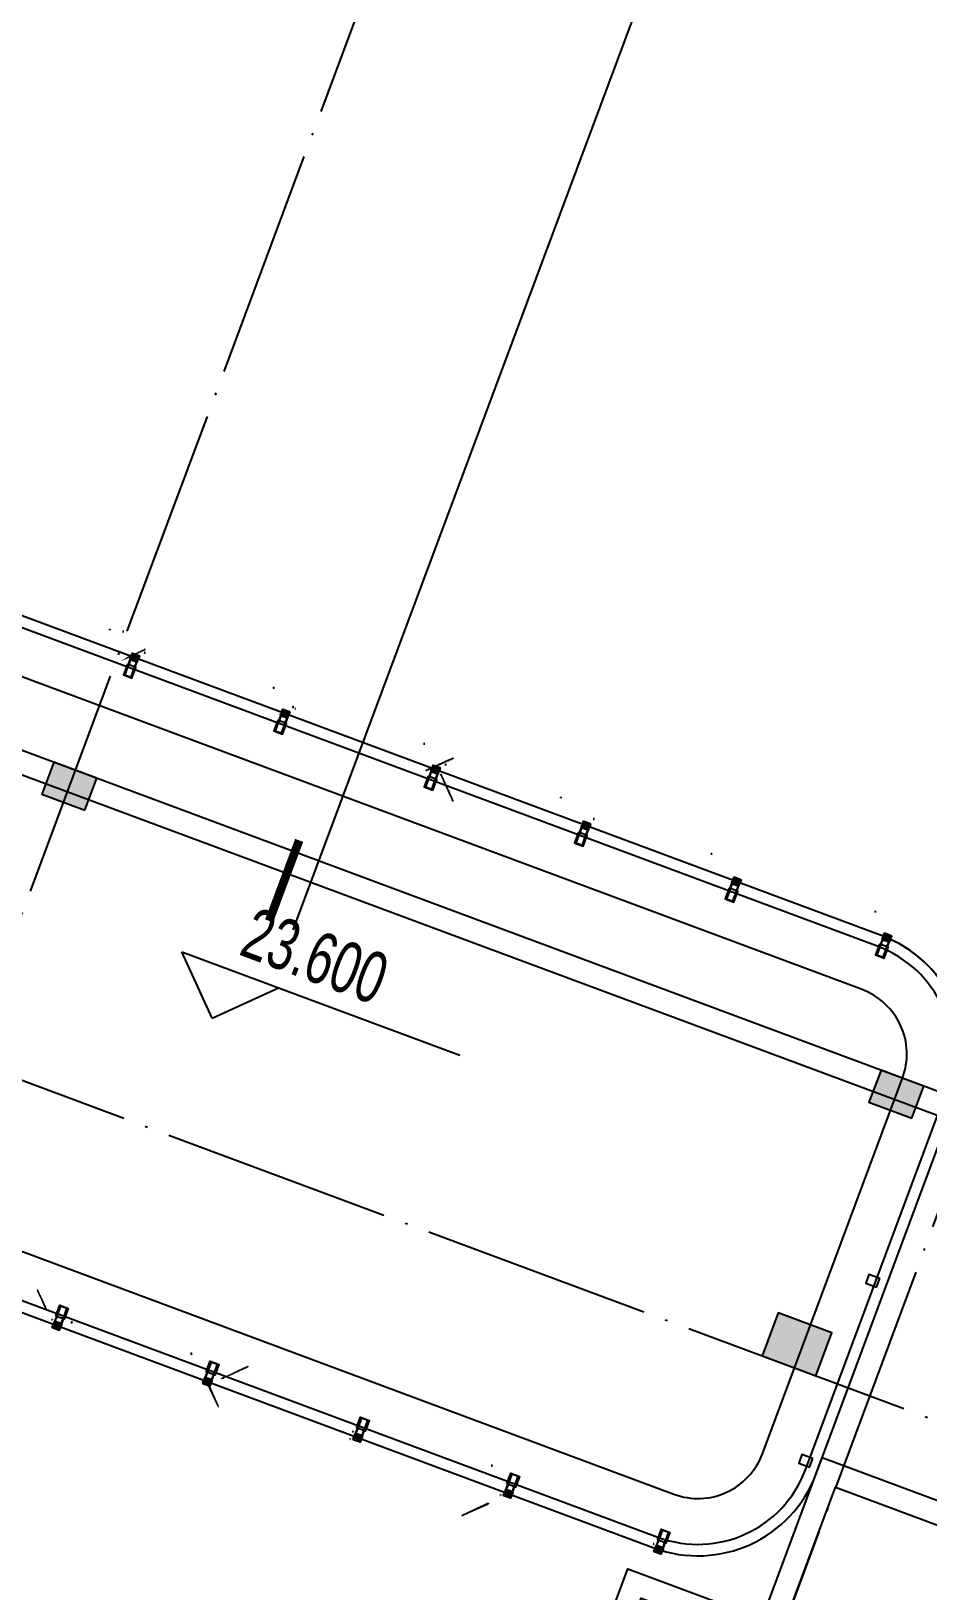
# Model space of a CAD drawing. Header units: millimetres. Extents: x 600121811 to 600690586, y 3472921280 to 3473279938.
# Drawn here: x 600388848 to 600396667, y 3473146377 to 3473159990 of the extents above; entities that cross this region are included whole.
import ezdxf
from ezdxf.xclip import XClip

# ---------------------------------------------------------------- set-up
doc = ezdxf.new("R2010")
doc.units = ezdxf.units.MM
doc.header["$LTSCALE"] = 1000
doc.header["$XCLIPFRAME"] = 0
for name, pattern in [('AX-MALL-GIRD-200$0$DOTE', [2.4200000000000004, 2, -0.2, 0.02, -0.2]), ('AX-MALL-WALL-GJ$0$CENTER', [2, 1.25, -0.25, 0.25, -0.25]), ('AX-MALL-WALL-GJ$0$HIDDEN', [0.375, 0.25, -0.125]), ('AX-MALL-WALL-GJ$0$HIDDEN2', [4.7624999999999975, 3.174999999999998, -1.587499999999999])]:
    doc.linetypes.add(name, pattern=pattern)
doc.layers.get('0').update_dxf_attribs({"linetype": 'CONTINUOUS'})
for name, color, linetype in [('AX-MALL-DIM-PGJ$0$DIM_IDEN', 3, 'CONTINUOUS'), ('AX-MALL-GIRD-200$0$A-Grid', 222, 'AX-MALL-GIRD-200$0$DOTE'), ('AX-MALL-GJ-200$0$A-Anno-Note', 241, 'CONTINUOUS'), ('AX-MALL-WALL-GJ$0$A-Anno-Levl', 201, 'CONTINUOUS'), ('AX-MALL-WALL-GJ$0$A-Anno-Note', 241, 'CONTINUOUS'), ('AX-MALL-WALL-GJ$0$A-Detl-Patt', 8, 'CONTINUOUS'), ('AX-MALL-WALL-GJ$0$A-Detl-Thin', 131, 'CONTINUOUS'), ('AX-MALL-WALL-GJ$0$A-SEE', 254, 'CONTINUOUS'), ('AX-MALL-WALL-GJ$0$A-Wind-Iden', 11, 'CONTINUOUS'), ('AX-MALL-WALL-GJ$0$AE-GLAZ', 152, 'CONTINUOUS'), ('AX-MALL-WALL-GJ$0$AP', 3, 'CONTINUOUS'), ('AX-MALL-WALL-GJ$0$FIX', 2, 'CONTINUOUS'), ('AX-MALL-WALL-GJ$0$GASKET', 2, 'CONTINUOUS'), ('AX-MALL-WALL-GJ$0$TEXT', 2, 'CONTINUOUS'), ('SX-MALL-WALL-L-RF~GJ$0$S-COLU-LSZ', 30, 'CONTINUOUS'), ('SX-MALL-WALL-L-RF~GJ$0$S-PATT-BMCO', 7, 'CONTINUOUS')]:
    doc.layers.add(name, color=color, linetype=linetype)
doc.styles.add('AX-MALL-WALL-GJ$0$_TCH_DIM', font='zy_en.shx', dxfattribs={"width": 0.7, "bigfont": 'zy_cn.shx'})

# ---------------------------------------------------------------- blocks, each defined once
blk = doc.blocks.new('AX-MALL-GIRD-200')
at = {"layer": 'AX-MALL-GIRD-200$0$A-Grid'}
for p, q in [((600244912.440112, 3473204422.954183), (600602808.4442104, 3473071096.1909)), ((600393760.0267293, 3473165698.299957), (600355030.4877801, 3473061734.572876)), ((600401631.5671628, 3473162765.920172), (600362902.028213, 3473058802.19309))]:
    blk.add_line(p, q, dxfattribs=at)
blk = doc.blocks.new('AX-MALL-WALL-GJ$0$2k432')
at = {"layer": 'AX-MALL-WALL-GJ$0$A-Detl-Patt'}
for p, q in [((-601162822.1611885, -3472541347.771193), (-601172644.1865759, -3472541347.772393)), ((-601162822.1611763, -3472541447.771194), (-601172578.1611716, -3472541447.772386))]:
    blk.add_line(p, q, dxfattribs=at)
for points in [[(-601169818.161171, -3472541422.772388), (-601169818.1611708, -3472541522.772388), (-601169738.1611705, -3472541522.772389), (-601169738.1611707, -3472541422.772388)], [(-601168418.1611707, -3472541422.772389), (-601168418.1611712, -3472541522.772389), (-601168338.1611713, -3472541522.77239), (-601168338.1611711, -3472541422.772389)], [(-601167018.161171, -3472541422.77239), (-601167018.1611712, -3472541522.772391), (-601166938.1611713, -3472541522.77239), (-601166938.1611711, -3472541422.77239)], [(-601165618.1611711, -3472541422.772391), (-601165618.1611712, -3472541522.772392), (-601165538.1611711, -3472541522.772391), (-601165538.1611711, -3472541422.77239)], [(-601164218.1611711, -3472541422.77239), (-601164218.1611716, -3472541522.772391), (-601164138.161172, -3472541522.77239), (-601164138.1611716, -3472541422.772389)], [(-601162818.1611718, -3472541422.772389), (-601162818.1611719, -3472541522.772388), (-601162738.1611716, -3472541522.772389), (-601162738.1611713, -3472541422.772389)]]:
    blk.add_lwpolyline(points, close=True, dxfattribs=at)
blk.add_lwpolyline([(-601162222.1611768, -3472542447.771144, 0.4142135738746537), (-601162822.16125, -3472541847.771193), (-601172578.1612456, -3472541847.772386, 0.4142135345914219), (-601173178.1611727, -3472542447.772402)], format="xyb", dxfattribs=at)
for radius, start in [(1100.000000363396, 16.89935425452412), (1000.000000363396, 0)]:
    blk.add_arc((-601162822.1611774, -3472542447.771194), radius, start, 89.9999906084899, dxfattribs=at)
blk = doc.blocks.new('AX-MALL-WALL-GJ$0$fgegrhrthr')
at = {"layer": 'AX-MALL-WALL-GJ$0$A-Detl-Patt'}
blk.add_lwpolyline([(242927.1743494272, 134611.3384299278, 0.4142135737947256), (242327.1742751598, 135211.3383774757), (232571.1742786169, 135211.337184906, 0.1158926775647805), (232303.992911458, 135148.565331459, 0.3961434725744038), (231705.1489723921, 135711.3371543884), (221949.1490268707, 135711.3359603882, 0.1158927250690523), (221681.9675327539, 135648.564095974, 0.3961434782373853), (221083.1235932112, 136211.3359270096), (211327.1236441135, 136211.3347315788, 0.4142135621688708), (210727.1235949993, 135611.3347306252), (210727.1235946417, 132111.3326702118, 0.4142135622576193), (211327.1236428022, 131511.3326692581), (221083.1235917807, 131511.3314738274, 0.1158927888661231), (221350.3052072525, 131574.103415966, 0.3961421668137928), (221949.1490257978, 131011.3343062401), (231705.1489714384, 131011.333106041, 0.1158928995629006), (231972.3308206797, 131074.1051673889, 0.3961403006429317), (232571.1742800474, 130511.3398389816), (242327.1742770672, 130511.3386573792, 0.4142135741625447), (242927.1743541956, 131111.3386073112), (242927.1743520498, 134611.3384313583)], format="xyb", dxfattribs=at)
at = {"layer": 'AX-MALL-WALL-GJ$0$A-Detl-Thin'}
for p, q in [((242327.1743392944, 135711.3383827209), (232627.1033904552, 135711.3371930122)), ((243427.1741580963, 131111.3387880325), (243427.1739634275, 134611.3382611275)), ((232571.1743165255, 130011.3352432251), (242327.1745127439, 130011.338786602))]:
    blk.add_line(p, q, dxfattribs=at)
for points in [[(235331.1743539572, 135636.3371806145), (235331.1743600368, 135536.3371834755), (235411.1743561029, 135536.3371810913), (235411.1743574142, 135636.3371825218)], [(236731.174357295, 135636.3371829987), (236731.1743532419, 135536.3371801376), (236811.1743570566, 135536.337182045), (236811.1743564606, 135636.3371834755)], [(238131.1743584871, 135636.3371839523), (238131.1743569374, 135536.337182045), (238211.1743575335, 135536.3371834755), (238211.1743578911, 135636.337184906)], [(239531.1743578911, 135636.337184906), (239531.174356699, 135536.3371829987), (239611.1743578911, 135536.3371839523), (239611.1743574142, 135636.3371853828)], [(240931.1743574142, 135636.3371858597), (240931.1743571758, 135536.3371844292), (241011.1743537188, 135536.3371829987), (241011.174356699, 135636.3371863365)], [(242331.1743569374, 135636.3371868134), (242331.1743569374, 135536.3371853828), (242411.1743577719, 135536.3371863365), (242411.1743549109, 135636.3371801376)], [(243352.1739606857, 132901.3385176659), (243252.1739615202, 132901.338517189), (243252.1739637852, 132821.3385195732), (243352.1739627123, 132821.3385176659)], [(243352.1739639044, 131226.3374752998), (243252.1739650965, 131226.3374733925), (243252.1739623547, 131146.337471962), (243352.1739662886, 131146.3374757767)], [(236731.1743576527, 130086.33984375), (236731.1743599176, 130186.3398461342), (236811.1743574142, 130186.3398461342), (236811.1743569374, 130086.3398442268)], [(238131.1743582487, 130086.3398451805), (238131.1743597984, 130186.3398470879), (238211.1743603945, 130186.3398480415), (238211.1743564606, 130086.3398451805)], [(239531.1743582487, 130086.3398470879), (239531.1743593216, 130186.3398480415), (239611.1743607521, 130186.339849472), (239611.1743599176, 130086.3398475647)], [(240931.174357295, 130086.3398475647), (240931.1743584871, 130186.3398489952), (241011.1743603945, 130186.3398504257), (241011.1743602753, 130086.3398489952)], [(242331.1743557453, 130086.3398475647), (242331.1743592024, 130186.3398504257), (242411.1743575335, 130186.3398504257), (242411.1743596792, 130086.3398499489)]]:
    blk.add_lwpolyline(points, close=True, dxfattribs=at)
for centre, radius, start, end in [((242327.174351573, 134611.3383812904), 1100.000000363396, 0.000300528323477805, 90), ((242327.1741534472, 131111.3387818336), 1099.999999883703, 270.0000478113242, 0)]:
    blk.add_arc(centre, radius, start, end, dxfattribs=at)
at = {"layer": 'AX-MALL-WALL-GJ$0$AE-GLAZ'}
for p, q in [((242327.1743508577, 135611.3383793831), (232571.1743543148, 135611.337184906)), ((243327.1741594076, 131111.3387818336), (243327.1739609241, 134611.3382506371)), ((232571.1742815971, 130111.3352475166), (242327.1744779348, 130111.3387827873))]:
    blk.add_line(p, q, dxfattribs=at)
for centre, radius, start, end in [((242327.174351573, 134611.3383812904), 1000.000000363399, 0, 90), ((242327.1741534472, 131111.3387818336), 999.9999998837051, 270.0000478113242, 0)]:
    blk.add_arc(centre, radius, start, end, dxfattribs=at)
blk = doc.blocks.new('SX-MALL-WALL-L-RF~GJ')
at = {"layer": 'SX-MALL-WALL-L-RF~GJ$0$S-PATT-BMCO'}
h = blk.add_hatch(color=256, dxfattribs=at)
h.dxf.hatch_style = 1
h.paths.add_polyline_path([(600389313.8614517, 3473153190.312427), (600389418.5893011, 3473153471.438871), (600389043.7540426, 3473153611.076004), (600388939.0261933, 3473153329.94956)])
h = blk.add_hatch(color=256, dxfattribs=at)
h.dxf.hatch_style = 1
h.paths.add_polyline_path([(600396529.2646154, 3473150501.804219), (600396633.9924648, 3473150782.930663), (600396259.1572063, 3473150922.567796), (600396154.4293569, 3473150641.441352)])
h = blk.add_hatch(color=256, dxfattribs=at)
h.dxf.hatch_style = 1
h.paths.add_polyline_path([(600395691.4366885, 3473148252.794826), (600395831.073821, 3473148627.630085), (600395362.5297476, 3473148802.1765), (600395222.8926152, 3473148427.341242)])
at = {"layer": 'SX-MALL-WALL-L-RF~GJ$0$S-COLU-LSZ', "color": 0, "lineweight": -2}
for points in [[(600389313.8614517, 3473153190.312427), (600389418.5893011, 3473153471.438871), (600389043.7540426, 3473153611.076004), (600388939.0261933, 3473153329.94956)], [(600396529.2646154, 3473150501.804219), (600396633.9924648, 3473150782.930663), (600396259.1572063, 3473150922.567796), (600396154.4293569, 3473150641.441352)]]:
    blk.add_lwpolyline(points, close=True, dxfattribs=at)
at = {"layer": 'SX-MALL-WALL-L-RF~GJ$0$S-COLU-LSZ', "color": 1, "lineweight": -2}
blk.add_lwpolyline([(600395691.4366885, 3473148252.794826), (600395831.073821, 3473148627.630085), (600395362.5297476, 3473148802.1765), (600395222.8926152, 3473148427.341242)], close=True, dxfattribs=at)
blk = doc.blocks.new('SX-MALL-WALL-L-GJ~WM(IMAX)')
ref = blk.add_blockref('SX-MALL-WALL-L-RF~GJ', (0, 0))
XClip(ref).set_block_clipping_path([(600353545.5988258, 3473167486.4957585), (600351888.6597805, 3473163038.6876163), (600395208.4064394, 3473147227.3462667), (600399077.1406257, 3473150524.6604056)])
blk = doc.blocks.new('AX-MALL-WALL-GJ$0$尺寸分格点')
at = {"ltscale": 10}
h = blk.add_hatch(color=1, dxfattribs=at)
h.dxf.hatch_style = 1
edge = h.paths.add_edge_path()
edge.add_line((0, -1.5), (-5.470445860503725e-37, 1.862645149230957e-09))
edge.add_line((0, 1.862645149230957e-09), (-1.5, 0))
edge.add_arc((0, 0), 1.5, 180, 270)
edge = h.paths.add_edge_path()
edge.add_line((0, 1.5), (5.470445846917725e-37, 1.862645149230957e-09))
edge.add_line((0, 1.862645149230957e-09), (1.5, 0))
edge.add_arc((0, 0), 1.5, 0, 90)
for p, q in [((-2.5, 0), (2.5, 0)), ((0, -2.5), (0, 2.5))]:
    blk.add_line(p, q)
blk.add_circle((0, 0), 1.5)
blk = doc.blocks.new('AX-MALL-WALL-GJ$0$定位点')
blk.add_blockref('AX-MALL-WALL-GJ$0$尺寸分格点', (0, 0))
blk = doc.blocks.new('AX-MALL-WALL-GJ$0$A$C3802349C')
at = {"layer": 'AX-MALL-WALL-GJ$0$GASKET'}
h = blk.add_hatch(dxfattribs=at)
h.set_pattern_fill('ANSI35', color=1, scale=0.3750125207812556, angle=-180, style=0)
h.set_pattern_definition([(225, (-14292809.63515486, -9063882.472551338), (0.8419271213058608, -0.8419271213058608), []), (225, (-14292810.47708235, -9063882.472551338), (0.8419271213058608, -0.8419271213058608), [1.488330941850608, -0.2976661883701216, 0, -0.2976661883701216])])
edge = h.paths.add_edge_path()
edge.add_line((-4.151144333183765, 8), (-1.924371063709259, 8))
edge.add_line((-1.924371063709259, 8), (0, 0))
edge.add_line((0, 0), (-1, 0))
edge.add_arc((-173.3719842011968, -63.27551823887059), 183.6188774223807, 20.15753080045416, 22.84073975264292)
at = {"layer": 'AX-MALL-WALL-GJ$0$GASKET', "elevation": -0.1213156449062388}
blk.add_lwpolyline([(-4.151144333183765, 8), (-1.924371063709259, 8), (0, 0), (-1, 0, 0.01170824263980096)], format="xyb", close=True, dxfattribs=at)
blk = doc.blocks.new('AX-MALL-WALL-GJ$0$A$C431B1AE9')
at = {"layer": 'AX-MALL-WALL-GJ$0$GASKET'}
h = blk.add_hatch(dxfattribs=at)
h.set_pattern_fill('ANSI37', color=1, scale=0.35, style=0)
h.set_pattern_definition([(45, (-14292809.63515486, -9063882.472551338), (-0.3928862052967754, 0.3928862052967754), []), (135, (-14292809.63515486, -9063882.472551338), (-0.3928862052967754, -0.3928862052967754), [])])
h.paths.add_polyline_path([(3.006717517971992, 0), (0, 0), (-1.924371063709259, 8), (-1, 8), (-0.3333333134651184, 7), (0.3333333134651184, 7), (0.6666666865348816, 8), (1.333333313465118, 8), (1.666666686534882, 7), (2.333333313465118, 7), (2.666666686534882, 8), (3.333333313465118, 8), (3.666666686534882, 7), (4.333333313465118, 7), (4.666666686534882, 8), (5.333333313465118, 8), (5.666666686534882, 7), (6.333333313465118, 7), (6.666666686534882, 8), (7.333333313465118, 8), (7.666666686534882, 7), (8.333333313465118, 7), (8.666666686534882, 8), (9.333333313465118, 8), (9.666666686534882, 7), (10.33333331346512, 7), (11, 8), (11.82815510034561, 8), (10, 0), (6.993282483890653, 0), (6.993282483890653, -1.195969490334392), (7.790595477446914, -1.195969490334392), (7.790595477446914, -1.886535448953509), (6.786871323361993, -2.890259601175785), (3.213128676638007, -2.890259601175785), (2.209404524415731, -1.886535448953509), (2.209404524415731, -1.195969490334392), (3.006717517971992, -1.195969490334392)])
edge = h.paths.add_edge_path(flags=16)
edge.add_ellipse((5, 3.75), major_axis=(-3.000000000596629, 1.102163919055573e-15), ratio=0.5833333332173223, start_angle=0, end_angle=360, ccw=False)
h.paths.add_polyline_path([(4.202687006443739, -0.1993282493203878), (4.202687006443739, -1.694290110841393), (5.797312993556261, -1.694290110841393), (5.797312993556261, -0.1993282493203878)], flags=16)
for points in [[(6.993282483890653, 0), (10, 0), (11.82815510034561, 8), (11, 8), (10.33333331346512, 7), (9.666666686534882, 7), (9.333333313465118, 8), (8.666666686534882, 8), (8.333333313465118, 7), (7.666666686534882, 7), (7.333333313465118, 8), (6.666666686534882, 8), (6.333333313465118, 7), (5.666666686534882, 7), (5.333333313465118, 8), (4.666666686534882, 8), (4.333333313465118, 7), (3.666666686534882, 7), (3.333333313465118, 8), (2.666666686534882, 8), (2.333333313465118, 7), (1.666666686534882, 7), (1.333333313465118, 8), (0.6666666865348816, 8), (0.3333333134651184, 7), (-0.3333333134651184, 7), (-1, 8), (-1.924371063709259, 8), (0, 0), (3.006717517971992, 0), (3.006717517971992, 0), (3.006717517971992, -1.195969490334392), (2.209404524415731, -1.195969490334392), (2.209404524415731, -1.886535448953509), (3.213128676638007, -2.890259601175785), (6.786871323361993, -2.890259601175785), (7.790595477446914, -1.886535448953509), (7.790595477446914, -1.195969490334392), (6.993282483890653, -1.195969490334392)], [(5.797312993556261, -0.1993282493203878), (5.797312993556261, -1.694290110841393), (4.202687006443739, -1.694290110841393), (4.202687006443739, -0.1993282493203878)]]:
    blk.add_lwpolyline(points, close=True, dxfattribs=at)
at = {"layer": 'AX-MALL-WALL-GJ$0$GASKET', "extrusion": (0, 0, -1)}
blk.add_ellipse((5, 3.75), major_axis=(-3.000000000596629, 1.102163919055573e-15), ratio=0.5833333332173223, dxfattribs=at)
blk = doc.blocks.new('AX-MALL-WALL-GJ$0$A$C6D1904FE')
at = {"color": 6, "ltscale": 10}
for name in ['AX-MALL-WALL-GJ$0$A$C3802349C', 'AX-MALL-WALL-GJ$0$A$C431B1AE9']:
    blk.add_blockref(name, (-5, 2.890259601175785), dxfattribs=at)
blk = doc.blocks.new('*U58')
at = {"color": 8, "linetype": 'AX-MALL-WALL-GJ$0$HIDDEN'}
for p, q in [((1.13686837721616e-13, 1.999999999999886), (40, 2.000000000000114)), ((39.00000000000011, -3.000000000000114), (39.00000000000028, 2.999999999999659)), ((1.13686837721616e-13, -2.000000000000114), (40, -2.000000000000341))]:
    blk.add_line(p, q, dxfattribs=at)
at = {"color": 0, "linetype": 'ByBlock'}
blk.add_lwpolyline([(5.684341886080801e-14, 5.999999999999886), (-1.838248336817855, 5.999999999999659, 0.2271033335269274), (-2.617369142194775, 5.626873807574043, 0.3523503326370215), (-2.617369142194832, -5.626873807574043, 0.227103333526957), (-1.838248336817799, -5.999999999999886), (-5.684341886080801e-14, -5.999999999999886)], format="xyb", close=True, dxfattribs=at)
at = {"color": 8, "linetype": 'AX-MALL-WALL-GJ$0$HIDDEN2'}
blk.add_lwpolyline([(-4.568611867420884, 0.7499999999998863), (-2.300000000000068, 0.7499999999998863), (-2.300000000000125, -0.7500000000001137), (-4.568611867420941, -0.7500000000001137)], dxfattribs=at)
at = {"color": 8, "linetype": 'ByBlock'}
blk.add_lwpolyline([(1.13686837721616e-13, -3.000000000000114), (39.00000000000028, -3.000000000000341), (40.00000000000045, -1.999999999999432), (39.99999999999955, 2.000000000000114), (39.00000000000028, 3.000000000000114), (1.13686837721616e-13, 2.999999999999886)], dxfattribs=at)
at = {"layer": 'AX-MALL-WALL-GJ$0$TEXT', "color": 8, "linetype": 'AX-MALL-WALL-GJ$0$CENTER'}
blk.add_line((43, -1.13686837721616e-13), (-7.600000000000023, -1.13686837721616e-13), dxfattribs=at)
blk = doc.blocks.new('AX-MALL-WALL-GJ$0$A$C4A6E1F89')
at = {"layer": 'AX-MALL-WALL-GJ$0$AP'}
for points in [[(31.30000000074506, 13.80000000074506), (31.30000000074506, 10), (27.30000000074506, 10), (27.30000000074506, 9), (31.30000000074506, 9), (31.30000000074506, 1.200000001117587), (-31.30000000074506, 1.200000001117587), (-31.30000000074506, 9), (-27.30000000074506, 9), (-27.30000000074506, 10), (-31.30000000074506, 10), (-31.30000000074506, 13.80000000074506), (-30.16000000014901, 15.32000000029802, 0.2874411353254684), (-30.13336061313748, 15.63748977147043), (-31.30000000074506, 17.90000000037253), (-31.30000000074506, 22), (-32.5, 22), (-32.5, 0), (32.5, 0), (32.5, 22), (31.30000000074506, 22), (31.30000000074506, 17.90000000037253), (30.13336061313748, 15.63748977147043, 0.2874411353254668), (30.16000000014901, 15.32000000029802)], [(0, 15.90000000037253), (0.400000000372529, 15.5), (28.30000000074506, 15.5), (28.30000000074506, 10.5), (29.80000000074506, 10.5), (31, 13.5), (29.93968884833157, 15.35087553970516, -0.2449413473478261), (29.9286532253027, 15.6279489248991), (31, 17.90000000037253), (31, 21.5, 0.414213562373095), (30.5, 22), (29.09999999962747, 22, 1.000000000000455), (29.09999999962747, 20.80000000074506), (29.09999999962747, 20.80000000074506, -0.4142135623733198), (29.59999999962747, 20.30000000074506), (29.59999999962747, 18.90000000037253, -0.4142135623731125), (29.09999999962747, 18.40000000037253), (23.90000000037253, 18.40000000037253, -0.4142135623730815), (23.40000000037253, 18.90000000037253), (23.40000000037253, 20.30000000074506, -0.4142135623731302), (23.90000000037253, 20.80000000074506, 0.9999999999998862), (23.90000000037253, 22), (21.40000000037253, 22), (21.40000000037253, 18.5), (11.40000000037253, 18.5), (9.300000000745058, 22), (8.5, 22), (8.5, 20), (-8.5, 20), (-8.5, 22), (-9.300000000745058, 22), (-11.40000000037253, 18.5), (-21.40000000037253, 18.5), (-21.40000000037253, 22), (-23.90000000037253, 22, 0.9999999999999053), (-23.90000000037253, 20.80000000074506, -0.4142135623731302), (-23.40000000037253, 20.30000000074506), (-23.40000000037253, 18.90000000037253, -0.4142135623730814), (-23.90000000037253, 18.40000000037253), (-29.09999999962747, 18.40000000037253, -0.4142135623731125), (-29.59999999962747, 18.90000000037253), (-29.59999999962747, 20.30000000074506, -0.4142135623733199), (-29.09999999962747, 20.80000000074506), (-29.09999999962747, 20.80000000074506, 1.000000000000473), (-29.09999999962747, 22), (-30.5, 22, 0.414213562373095), (-31, 21.5), (-31, 17.90000000037253), (-29.9286532253027, 15.6279489248991, -0.2449413473478107), (-29.93968885019422, 15.35087553970516), (-31, 13.5), (-29.80000000074506, 10.5), (-28.30000000074506, 10.5), (-28.30000000074506, 15.5), (-0.400000000372529, 15.5)]]:
    blk.add_lwpolyline(points, format="xyb", close=True, dxfattribs=at)
at = {"layer": 'AX-MALL-WALL-GJ$0$FIX', "extrusion": (-4.689947558750686e-09, -3.877222664414375e-09, -1), "xscale": -1, "zscale": -1, "rotation": 270}
blk.add_blockref('*U58', (-1.862645058000427e-09, 15.5, -7.954930736642706e-08), dxfattribs=at)
at = {"layer": 'AX-MALL-WALL-GJ$0$GASKET'}
blk.add_blockref('AX-MALL-WALL-GJ$0$A$C6D1904FE', (-26.5, 19.10974039882421, 0.1213156449062388), dxfattribs=at)
at = {"layer": 'AX-MALL-WALL-GJ$0$GASKET', "extrusion": (0, 0, -1), "zscale": -1, "rotation": 270}
blk.add_blockref('AX-MALL-WALL-GJ$0$定位点', (1.117587089538574e-07, 30.00001611188054, -0.1695423254371126), dxfattribs=at)
at = {"layer": 'AX-MALL-WALL-GJ$0$GASKET', "xscale": -1}
blk.add_blockref('AX-MALL-WALL-GJ$0$A$C6D1904FE', (26.49999977648258, 19.10974039882421, 0.1213156449062388), dxfattribs=at)
blk = doc.blocks.new('AX-MALL-WALL-GJ$0$A$C201F0766')
at = {"layer": 'AX-MALL-WALL-GJ$0$GASKET'}
h = blk.add_hatch(dxfattribs=at)
h.set_pattern_fill('ANSI35', color=1, scale=0.3750125207812556, angle=-180, style=0)
h.set_pattern_definition([(225, (-14292808.12419919, -9063908.843573337), (0.8419271213058608, -0.8419271213058608), []), (225, (-14292808.96612667, -9063908.843573337), (0.8419271213058608, -0.8419271213058608), [1.488330941850608, -0.2976661883701216, 0, -0.2976661883701216])])
edge = h.paths.add_edge_path()
edge.add_line((4.625009316951036, 7.210309842135757), (4.581123173236847, 7.210309841670096))
edge.add_ellipse((2.60770320892334e-08, 8.022399073466659), major_axis=(-7.236123461634007e-16, 5.908938361333678), ratio=0.782714245397402, start_angle=97.89939189545902, end_angle=262.100608104541, ccw=False)
edge.add_line((-4.581123121082783, 7.210309841670096), (-4.624990671873093, 7.210309842135757))
edge.add_line((-4.624990671873093, 7.210309842135757), (-4.625000026077032, -0.879502881783992))
edge.add_arc((-3.725290298461914e-07, -12.60038345353678), 12.60038345226483, 68.4660575448051, 111.5339390721038, ccw=False)
edge.add_line((4.624999966472387, -0.8795031546615064), (4.625009316951036, 7.210309842135757))
h = blk.add_hatch(dxfattribs=at)
h.set_pattern_fill('HONEY', color=1, scale=0.3750125207812556, angle=-180, style=0)
h.set_pattern_definition([(180, (-14292808.12419919, -9063908.843573337), (-0.8929985651103648, -0.515572838757882), [0.5953323767402432, -1.190664753480486]), (299.9999999999999, (-14292808.12419919, -9063908.843573337), (0.8929984584207664, -0.5155730235496873), [0.5953323767402432, -1.190664753480486]), (240, (-14292808.12419919, -9063908.843573337), (-1.066895984922232e-07, -1.031145862307569), [-1.190664753480486, 0.5953323767402432])])
edge = h.paths.add_edge_path()
edge.add_ellipse((-8.195638656616211e-08, 8.022399073466659), major_axis=(-1.447224692326801e-15, 5.908938361333678), ratio=0.782714245397402, start_angle=0, end_angle=360)
blk = doc.blocks.new('AX-MALL-WALL-GJ$0$A$C398804AB')
at = {"color": 3}
blk.add_lwpolyline([(-7.749999977648258, 0.3999998643994331, 0.4142135656464321), (-7.249999970197678, -0.1000001300126314), (-0.09999999962747097, -0.1000000014901161), (0, 0), (0.09999999962747097, -0.1000000014901161), (7.249999970197678, -0.1000001300126314, 0.4142135656464319), (7.749999977648258, 0.3999998643994331)], format="xyb", dxfattribs=at)
at = {"layer": 'AX-MALL-WALL-GJ$0$AP'}
blk.add_lwpolyline([(-7.749999977648258, 0.3999998681247234), (-7.75, 36.51999995112419), (-23.5, 36.51999995112419), (-23.5, 33.01999995112419, -0.414213562373095), (-24, 32.51999995112419), (-25.40000000037253, 32.51999995112419, -0.9999999999999999), (-25.40000000037253, 33.71999995037913, 0.4142135623730647), (-24.90000000037253, 34.21999995037913), (-24.90000000037253, 35.61999995075166, 0.4142135623730833), (-25.40000000037253, 36.11999995075166), (-30.59999999962747, 36.11999995075166, 0.4142135623731005), (-31.09999999962747, 35.61999995075166), (-31.09999999962747, 34.21999995037913, 0.4142135623731651), (-30.59999999962747, 33.71999995037913, -0.9999999999999999), (-30.59999999962747, 32.51999995112419), (-32, 32.51999995112419, -0.4142135623730762), (-32.5, 33.01999995112419), (-32.5, 182.0199982952327, -0.4142135623730963), (-32, 182.5199982952327), (32, 182.5199982952327, -0.4142135623730427), (32.5, 182.0199982952327), (32.5, 33.01999995112419, -0.4142135623730139), (32, 32.51999995112419), (30.59999999962747, 32.51999995112419, -0.9999999999999999), (30.59999999962747, 33.71999995037913, 0.4142135623732183), (31.09999999962747, 34.21999995037913), (31.09999999962747, 35.61999995075166, 0.4142135623730417), (30.59999999962747, 36.11999995075166), (25.40000000037253, 36.11999995075166, 0.4142135623731484), (24.90000000037253, 35.61999995075166), (24.90000000037253, 34.21999995037913, 0.4142135623730417), (25.40000000037253, 33.71999995037913, -0.9999999999999999), (25.40000000037253, 32.51999995112419), (24, 32.51999995112419, -0.4142135623730417), (23.5, 33.01999995112419), (23.5, 36.51999995112419), (7.75, 36.51999995112419), (7.750000022351742, 0.3999998681247234)], format="xyb", dxfattribs=at)
for points in [[(29.5, 40.52000945061445), (-29.5, 40.52000945061445), (-29.5, 64.45474449545145), (-28.49999050050974, 65.45475399307907), (-28.49999050050974, 85.45475399307907), (-29.5, 86.45476348884404), (-29.5, 92.92071198485792), (-28.49999050050974, 93.92072148248553), (-28.49999050050974, 113.9207214824855), (-29.5, 114.9207309782505), (-29.5, 179.5199982952327), (29.5, 179.5199982952327), (29.5, 114.9207309782505), (28.49999050050974, 113.9207214824855), (28.49999050050974, 93.92072148248553), (29.5, 92.92071198485792), (29.5, 86.45476348884404), (28.49999050050974, 85.45475399307907), (28.49999050050974, 65.45475399307907), (29.5, 64.45474449545145)], [(-4.75, 2.899999890476465), (-4.75, 36.51999995112419), (4.75, 36.51999995112419), (4.75, 2.899999890476465)]]:
    blk.add_lwpolyline(points, close=True, dxfattribs=at)
blk = doc.blocks.new('AX-MALL-WALL-GJ$0$A$C031A570D')
at = {"layer": 'AX-MALL-WALL-GJ$0$GASKET'}
h = blk.add_hatch(dxfattribs=at)
h.set_pattern_fill('ANSI37', color=1, scale=0.35, style=0)
h.set_pattern_definition([(45, (-28686473.88232677, -17866958.96207136), (-0.3928862052967754, 0.3928862052967754), []), (135, (-28686473.88232677, -17866958.96207136), (-0.3928862052967754, -0.3928862052967754), [])])
edge = h.paths.add_edge_path(flags=16)
edge.add_line((0.4479895178228617, -2.5), (-0.6520104836672544, -2.5))
edge.add_arc((-0.6520104836841905, -2.300000000761994), 0.1999999992380062, 179.9999999951482, 270.0000000048518, ccw=False)
edge.add_line((-0.8520104829221964, -2.300000000745058), (-0.8520104829221964, -1.099999999627471))
edge.add_arc((-0.6520104827190034, -1.100000000575722), 0.200000000203193, 89.9999997380454, 179.9999997283461, ccw=False)
edge.add_line((-0.6520104818046093, -0.900000000372529), (0.4479895178228617, -0.900000000372529))
edge.add_arc((0.4479895178228099, -1.099999999627523), 0.1999999992549937, 1.4779288903810084e-11, 89.99999999998522, ccw=False)
edge.add_line((0.6479895170778036, -1.099999999627471), (0.6479895170778036, -2.300000000745058))
edge.add_arc((0.447989517822728, -2.300000000744924), 0.1999999992550756, 270.00000000003826, 359.9999999999617, ccw=False)
edge = h.paths.add_edge_path(flags=16)
edge.add_line((3.25, -6.959776679053903), (3.249999998137355, -5.460273051634431))
edge.add_arc((2.752593796818533, -5.588659923981967), 0.5137082032648524, 14.47288401547784, 73.43202089108867)
edge.add_arc((0.05064282435228568, -16.32822180133598), 11.58749800659758, 75.76971431944138, 104.7475452508029)
edge.add_arc((-2.826484009876017, -5.549036338968328), 0.4327163524049084, 99.65762587733329, 168.1638378280875)
edge.add_line((-3.250000001862645, -5.460273051634431), (-3.25, -6.959776679053903))
edge.add_arc((-2.750000000785429, -6.959776678984368), 0.4999999992145705, 180.0000000079681, 252.652994767184)
edge.add_arc((-2.664828544169689e-11, 1.844165788236001), 9.723443118255906, 252.6532655821475, 287.3467351540981)
edge.add_arc((2.750000001329266, -6.959776679368228), 0.499999998670735, 287.3470194983008, 360.000000036019)
edge = h.paths.add_edge_path()
edge.add_line((4, -10.12004972994328), (5.196692196652293, -10.12004972994328))
edge.add_arc((5.196692197142482, -9.920049729702583), 0.2000000002406921, 269.9999998595713, 383.1985898189387)
edge.add_line((5.380521204322577, -9.841265872120857), (4.05898916348815, -2.646648775786161))
edge.add_arc((3.866236349709822, -2.700000001174841), 0.200000001174841, 15.47132820595848, 90.00000004069459)
edge.add_line((3.866236349567771, -2.5), (1.599999997764826, -2.5))
edge.add_arc((1.599999997764726, -2.300000000745158), 0.1999999992548425, 179.9999999999715, 270.0000000000285, ccw=False)
edge.add_line((1.399999998509884, -2.300000000745058), (1.399999998509884, -1.5))
edge.add_arc((1.599999997765529, -1.500000000000703), 0.1999999992556454, 90.00000000020151, 179.9999999997985, ccw=False)
edge.add_line((1.599999997764826, -1.300000000745058), (2.299999998882413, -1.300000000745058))
edge.add_arc((2.299999998012943, -1.100000000620646), 0.2000000001244118, 270.0000002490847, 360.0000002845238)
edge.add_line((2.499999998137355, -1.099999999627471), (2.499999998137355, -0.2000000011175871))
edge.add_arc((2.299999997951289, -0.2000000001860655), 0.2000000001860656, 359.9999997331387, 449.9999997332528)
edge.add_line((2.299999998882413, 0), (-2.300000000745058, 0))
edge.add_arc((-2.300000000767888, -0.2000000010947573), 0.2000000010947573, 89.99999999345975, 180.0000000065402)
edge.add_line((-2.500000001862645, -0.2000000011175871), (-2.500000001862645, -1.099999999627471))
edge.add_arc((-2.300000000745037, -1.09999999962745), 0.2000000011176084, 180.0000000000061, 269.9999999999939)
edge.add_line((-2.300000000745058, -1.300000000745058), (-1.600000001490116, -1.300000000745058))
edge.add_arc((-1.600000000541876, -1.500000000914405), 0.2000000001693465, 2.619577230689174e-07, 90.00000027165089, ccw=False)
edge.add_line((-1.400000000372529, -1.5), (-1.400000002235174, -2.300000000745058))
edge.add_arc((-1.600000001489917, -2.300000000745257), 0.199999999254743, -90.00000000005701, 5.701394911739044e-11, ccw=False)
edge.add_line((-1.600000001490116, -2.5), (-4.750000001862645, -2.5))
edge.add_arc((-4.750000001862645, -2), 0.5, 180, 270, ccw=False)
edge.add_line((-5.250000001862645, -2), (-5.250000001862645, -1))
edge.add_line((-5.250000001862645, -1), (-5.550000000745058, -1))
edge.add_arc((-5.550000000745058, -1.700000001117587), 0.7000000011175871, 90, 180)
edge.add_line((-6.250000001862645, -1.700000001117587), (-6.250000001862645, -2.5))
edge.add_arc((-21.55097778051301, -2.75912886012348), 15.30317185255727, -26.563419290052877, 0.9702367440764874, ccw=False)
edge.add_arc((-7.501144340111677, -9.772550713046272), 0.4000000000772927, 154.8453495136513, 325.781492258753)
edge.add_arc((-18.33916502293011, -3.056458835212569), 13.14988893811881, 328.1403989887935, 352.6787409764221)
edge.add_arc((-5.10833269223211, -4.799999999425034), 0.1999999997975632, 90.00000038522899, 160.1791058056141, ccw=False)
edge.add_line((-5.108332693576813, -4.599999999627471), (-4.211626494303346, -4.599999999627471))
edge.add_arc((-4.211626495117946, -4.799999999972099), 0.2000000003446285, -24.401291975496406, 89.99999976663429, ccw=False)
edge.add_line((-4.029491625726223, -4.882624993100762), (-5.57977457717061, -10.12004972994328))
edge.add_line((-5.57977457717061, -10.12004972994328), (-3.85655820928514, -10.12004972994328))
edge.add_line((-3.85655820928514, -10.12004972994328), (-3.744390545412898, -10.04678599908948))
edge.add_line((-3.744390545412898, -10.04678599908948), (-3.601631700992584, -9.914268443360925))
edge.add_line((-3.601631700992584, -9.914268443360925), (-3.131442086771131, -9.432502878829837))
edge.add_arc((-2.966135769468793, -9.62004972916371), 0.249999999220435, 90.00000014064523, 131.3933860177586, ccw=False)
edge.add_line((-2.966135770082474, -9.370049729943275), (-2.741758463904262, -9.370049729943275))
edge.add_arc((-2.741758464839219, -9.470049730505703), 0.100000000562428, -5.315262114891084e-07, 89.99999946430859, ccw=False)
edge.add_line((-2.641758464276791, -9.470049731433392), (-2.631878837943077, -9.710395282134414))
edge.add_line((-2.631878837943077, -9.710395282134414), (-2.662470018491149, -9.873493811115623))
edge.add_line((-2.662470018491149, -9.873493811115623), (-2.784834742546082, -9.893881127238274))
edge.add_line((-2.784834742546082, -9.893881127238274), (-2.856214165687561, -9.914268443360925))
edge.add_line((-2.856214165687561, -9.914268443360925), (-2.866411225870252, -9.995817709714174))
edge.add_line((-2.866411225870252, -9.995817709714174), (-2.815425923094153, -10.09775429032743))
edge.add_line((-2.815425923094153, -10.09775429032743), (-2.744046501815319, -10.12004972994328))
edge.add_line((-2.744046501815319, -10.12004972994328), (-2.35655820928514, -10.12004972994328))
edge.add_line((-2.35655820928514, -10.12004972994328), (-2.244390545412898, -10.04678599908948))
edge.add_line((-2.244390545412898, -10.04678599908948), (-2.101631700992584, -9.914268443360925))
edge.add_line((-2.101631700992584, -9.914268443360925), (-1.631442086771131, -9.432502878829837))
edge.add_arc((-1.466135769468793, -9.62004972916371), 0.2499999992204352, 90.00000014064528, 131.3933860177586, ccw=False)
edge.add_line((-1.466135770082474, -9.370049729943275), (-1.241758463904262, -9.370049729943275))
edge.add_arc((-1.241758464838068, -9.470049730504552), 0.1000000005612769, -5.321857088347315e-07, 89.99999946496808, ccw=False)
edge.add_line((-1.141758464276791, -9.470049731433392), (-1.131878837943077, -9.710395282134414))
edge.add_line((-1.131878837943077, -9.710395282134414), (-1.162470018491149, -9.873493811115623))
edge.add_line((-1.162470018491149, -9.873493811115623), (-1.284834742546082, -9.893881127238274))
edge.add_line((-1.284834742546082, -9.893881127238274), (-1.356214165687561, -9.914268443360925))
edge.add_line((-1.356214165687561, -9.914268443360925), (-1.366411225870252, -9.995817709714174))
edge.add_line((-1.366411225870252, -9.995817709714174), (-1.315425923094153, -10.09775429032743))
edge.add_line((-1.315425923094153, -10.09775429032743), (-1.244046501815319, -10.12004972994328))
edge.add_line((-1.244046501815319, -10.12004972994328), (-0.85655820928514, -10.12004972994328))
edge.add_line((-0.85655820928514, -10.12004972994328), (-0.7443905454128981, -10.04678599908948))
edge.add_line((-0.7443905454128981, -10.04678599908948), (-0.6016317009925842, -9.914268443360925))
edge.add_line((-0.6016317009925842, -9.914268443360925), (-0.1314420867711306, -9.432502878829837))
edge.add_arc((0.03386423053591846, -9.62004972917618), 0.2499999992329053, 90.00000014172502, 131.3933860166789, ccw=False)
edge.add_line((0.03386422991752625, -9.370049729943275), (0.2582415360957384, -9.370049729943275))
edge.add_arc((0.2582415351619317, -9.470049730504552), 0.1000000005612769, -5.321857088347315e-07, 89.99999946496808, ccw=False)
edge.add_line((0.3582415357232094, -9.470049731433392), (0.3681211620569229, -9.710395282134414))
edge.add_line((0.3681211620569229, -9.710395282134414), (0.3375299815088511, -9.873493811115623))
edge.add_line((0.3375299815088511, -9.873493811115623), (0.2151652574539185, -9.893881127238274))
edge.add_line((0.2151652574539185, -9.893881127238274), (0.143785834312439, -9.914268443360925))
edge.add_line((0.143785834312439, -9.914268443360925), (0.1335887741297483, -9.995817709714174))
edge.add_line((0.1335887741297483, -9.995817709714174), (0.1845740769058466, -10.09775429032743))
edge.add_line((0.1845740769058466, -10.09775429032743), (0.2559534981846809, -10.12004972994328))
edge.add_line((0.2559534981846809, -10.12004972994328), (0.64344179071486, -10.12004972994328))
edge.add_line((0.64344179071486, -10.12004972994328), (0.7556094545871019, -10.04678599908948))
edge.add_line((0.7556094545871019, -10.04678599908948), (0.8983682990074158, -9.914268443360925))
edge.add_line((0.8983682990074158, -9.914268443360925), (1.368557913228869, -9.432502878829837))
edge.add_arc((1.533864230537446, -9.620049729180224), 0.2499999992369481, 90.00000014207512, 131.3933860163288, ccw=False)
edge.add_line((1.533864229917526, -9.370049729943275), (1.936520639806986, -9.370049729943275))
edge.add_arc((1.9365206398038, -9.470049731436577), 0.1000000014933011, 1.8247874322696589e-09, 89.99999999817493, ccw=False)
edge.add_line((2.036520641297102, -9.470049731433392), (2.046400267630816, -9.710395282134414))
edge.add_line((2.046400267630816, -9.710395282134414), (2.015809085220098, -9.873493811115623))
edge.add_line((2.015809085220098, -9.873493811115623), (1.893444361165166, -9.893881127238274))
edge.add_line((1.893444361165166, -9.893881127238274), (1.822064939886332, -9.914268443360925))
edge.add_line((1.822064939886332, -9.914268443360925), (1.811867879703641, -9.995817709714174))
edge.add_line((1.811867879703641, -9.995817709714174), (1.862853180617094, -10.09775429032743))
edge.add_line((1.862853180617094, -10.09775429032743), (1.934232603758574, -10.12004972994328))
edge.add_line((1.934232603758574, -10.12004972994328), (2.321720896288753, -10.12004972994328))
edge.add_line((2.321720896288753, -10.12004972994328), (2.433888560160995, -10.04678599908948))
edge.add_line((2.433888560160995, -10.04678599908948), (2.576647404581308, -9.914268443360925))
edge.add_line((2.576647404581308, -9.914268443360925), (3.046837016940117, -9.432502878829837))
edge.add_arc((3.212143335179332, -9.620049731643517), 0.2500000017002416, 89.99999992847489, 131.3933858030421, ccw=False)
edge.add_line((3.212143335491419, -9.370049729943275), (3.614799745380878, -9.370049729943275))
edge.add_arc((3.614799744440467, -9.470049730511159), 0.1000000005678832, -5.28400619259628e-07, 89.99999946118368, ccw=False)
edge.add_line((3.714799745008349, -9.470049731433392), (3.724679371342063, -9.710395282134414))
edge.add_line((3.724679371342063, -9.710395282134414), (3.694088190793991, -9.873493811115623))
edge.add_line((3.694088190793991, -9.873493811115623), (3.571723466739058, -9.893881127238274))
edge.add_line((3.571723466739058, -9.893881127238274), (3.500344043597579, -9.914268443360925))
edge.add_line((3.500344043597579, -9.914268443360925), (3.490146983414888, -9.995817709714174))
edge.add_line((3.490146983414888, -9.995817709714174), (3.541132286190987, -10.09775429032743))
edge.add_line((3.541132286190987, -10.09775429032743), (3.612511707469821, -10.12004972994328))
edge.add_line((3.612511707469821, -10.12004972994328), (4, -10.12004972994328))
for points in [[(4, -10.12004972994328), (5.196692196652293, -10.12004972994328, 0.5384365873081324), (5.380521204322577, -9.841265872120857), (4.05898916348815, -2.646648775786161, 0.3371623231483117), (3.866236349567771, -2.5), (1.599999997764826, -2.5, -0.4142135623733865), (1.399999998509884, -2.300000000745058), (1.399999998509884, -1.5, -0.4142135623710347), (1.599999997764826, -1.300000000745058), (2.299999998882413, -1.300000000745058, 0.4142135625542577), (2.499999998137355, -1.099999999627471), (2.499999998137355, -0.2000000011175871, 0.414213562373678), (2.299999998882413, 0), (-2.300000000745058, 0, 0.4142135624399619), (-2.500000001862645, -0.2000000011175871), (-2.500000001862645, -1.099999999627471, 0.4142135623730327), (-2.300000000745058, -1.300000000745058), (-1.600000001490116, -1.300000000745058, -0.4142135624226467), (-1.400000000372529, -1.5), (-1.400000002235174, -2.300000000745058, -0.414213562373678), (-1.600000001490116, -2.5), (-4.750000001862645, -2.5, -0.4142135623730951), (-5.250000001862645, -2), (-5.250000001862645, -1), (-5.550000000745058, -1, 0.4142135623730951), (-6.250000001862645, -1.700000001117587), (-6.250000001862645, -2.5, -0.1207195876744133), (-7.863209849223495, -9.602525517344475, 0.9238739062829604), (-7.170384753495455, -9.997490918263793, 0.1074797348853096), (-5.296484127640724, -4.732183797284961, -0.3161581866366376), (-5.108332693576813, -4.599999999627471), (-4.211626494303346, -4.599999999627471, -0.5452250111276254), (-4.029491625726223, -4.882624993100762), (-5.57977457717061, -10.12004972994328), (-3.85655820928514, -10.12004972994328), (-3.744390545412898, -10.04678599908948), (-3.601631700992584, -9.914268443360925), (-3.131442086771131, -9.432502878829837, -0.1826026066076273), (-2.966135770082474, -9.370049729943275), (-2.741758463904262, -9.370049729943275, -0.4142135623518001), (-2.641758464276791, -9.470049731433392), (-2.631878837943077, -9.710395282134414), (-2.662470018491149, -9.873493811115623), (-2.784834742546082, -9.893881127238274), (-2.856214165687561, -9.914268443360925), (-2.866411225870252, -9.995817709714174), (-2.815425923094153, -10.09775429032743), (-2.744046501815319, -10.12004972994328), (-2.35655820928514, -10.12004972994328), (-2.244390545412898, -10.04678599908948), (-2.101631700992584, -9.914268443360925), (-1.631442086771131, -9.432502878829837, -0.1826026066076273), (-1.466135770082474, -9.370049729943275), (-1.241758463904262, -9.370049729943275, -0.4142135623585429), (-1.141758464276791, -9.470049731433392), (-1.131878837943077, -9.710395282134414), (-1.162470018491149, -9.873493811115623), (-1.284834742546082, -9.893881127238274), (-1.356214165687561, -9.914268443360925), (-1.366411225870252, -9.995817709714174), (-1.315425923094153, -10.09775429032743), (-1.244046501815319, -10.12004972994328), (-0.85655820928514, -10.12004972994328), (-0.7443905454128981, -10.04678599908948), (-0.6016317009925842, -9.914268443360925), (-0.1314420867711306, -9.432502878829837, -0.1826026065978904), (0.03386422991752625, -9.370049729943275), (0.2582415360957384, -9.370049729943275, -0.4142135623585429), (0.3582415357232094, -9.470049731433392), (0.3681211620569229, -9.710395282134414), (0.3375299815088511, -9.873493811115623), (0.2151652574539185, -9.893881127238274), (0.143785834312439, -9.914268443360925), (0.1335887741297483, -9.995817709714174), (0.1845740769058466, -10.09775429032743), (0.2559534981846809, -10.12004972994328), (0.64344179071486, -10.12004972994328), (0.7556094545871019, -10.04678599908948), (0.8983682990074158, -9.914268443360925), (1.368557913228869, -9.432502878829837, -0.1826026065947343), (1.533864229917526, -9.370049729943275), (1.936520639806986, -9.370049729943275, -0.4142135623544356), (2.036520641297102, -9.470049731433392), (2.046400267630816, -9.710395282134414), (2.015809085220098, -9.873493811115623), (1.893444361165166, -9.893881127238274), (1.822064939886332, -9.914268443360925), (1.811867879703641, -9.995817709714174), (1.862853180617094, -10.09775429032743), (1.934232603758574, -10.12004972994328), (2.321720896288753, -10.12004972994328), (2.433888560160995, -10.04678599908948), (2.576647404581308, -9.914268443360925), (3.046837016940117, -9.432502878829837, -0.1826026065961477), (3.212143335491419, -9.370049729943275), (3.614799745380878, -9.370049729943275, -0.4142135623198528), (3.714799745008349, -9.470049731433392), (3.724679371342063, -9.710395282134414), (3.694088190793991, -9.873493811115623), (3.571723466739058, -9.893881127238274), (3.500344043597579, -9.914268443360925), (3.490146983414888, -9.995817709714174), (3.541132286190987, -10.09775429032743), (3.612511707469821, -10.12004972994328)], [(3.25, -6.959776679053903), (3.249999998137355, -5.460273051634431, 0.2630873795155346), (2.899079101160169, -5.096279812976718, 0.1271177729159115), (-2.899076651781797, -5.122452525421977, 0.308147539924378), (-3.250000001862645, -5.460280233994126, -3.590366987e-06), (-3.250000001862645, -5.460273051634431), (-3.25, -6.959776679053903, 0.3280726517255059), (-2.899079028517008, -7.43703493475914, 0.152545825913894), (2.899079147726297, -7.437034897506237, 0.3280725829936511)], [(0.4479895178228617, -2.5), (-0.6520104836672544, -2.5, -0.4142135624226994), (-0.8520104829221964, -2.300000000745058), (-0.8520104829221964, -1.099999999627471, -0.4142135623235128), (-0.6520104818046093, -0.900000000372529), (0.4479895178228617, -0.900000000372529, -0.4142135623729436), (0.6479895170778036, -1.099999999627471), (0.6479895170778036, -2.300000000745058, -0.4142135623727035)]]:
    blk.add_lwpolyline(points, format="xyb", close=True, dxfattribs=at)
blk = doc.blocks.new('AX-MALL-WALL-GJ$0$A$C235D2B83')
at = {"layer": 'AX-MALL-WALL-GJ$0$GASKET', "color": 1}
for p, q in [((-7.75056073628366, -0.9999890886247158, -0.33908465081705), (-12.50111955218017, -13.99993453547359, -0.3390846588858165)), ((-12.50111955218017, -0.9999838881194592, -0.339084654794259), (-7.75056073628366, -13.99993973597884, -0.3390846549086076))]:
    blk.add_line(p, q, dxfattribs=at)
at = {"layer": 'AX-MALL-WALL-GJ$0$GASKET', "elevation": -0.1695423253799386}
blk.add_lwpolyline([(-12.50111955218017, -0.9999838881194592), (-12.50111955218017, -13.99993453547359), (-7.75056073628366, -13.99993973597884), (-7.75056073628366, -0.9999890886247158)], close=True, dxfattribs=at)
at = {"color": 2, "ltscale": 10, "xscale": -1, "rotation": 180}
blk.add_blockref('AX-MALL-WALL-GJ$0$A$C4A6E1F89', (-1.862645149230957e-09, 30.00001611188054, -0.1695423254371126), dxfattribs=at)
at = {"color": 6, "ltscale": 10, "xscale": -1, "rotation": 180}
for name, p in [('AX-MALL-WALL-GJ$0$A$C398804AB', (-1.862645149230957e-09, 9.90001604706049, -0.1695423254371126)), ('AX-MALL-WALL-GJ$0$A$C031A570D', (-27.75000255741179, -25.1199838872999, -0.09652932343510448))]:
    blk.add_blockref(name, p, dxfattribs=at)
at = {"color": 6, "ltscale": 10, "rotation": 180}
blk.add_blockref('AX-MALL-WALL-GJ$0$A$C031A570D', (27.75000255741179, -25.1199838872999, -0.09652932343510448), dxfattribs=at)
at = {"layer": 'AX-MALL-WALL-GJ$0$GASKET', "yscale": 0.513574065589584, "zscale": 0.513574065589584, "rotation": 180}
for p, xscale in [((-10.12583948485553, -1.451673759147525, -0.1695423253799386), -0.513574065589584), ((10.12472058273852, -1.451673759147525, -0.1695423253799386), 0.513574065589584)]:
    blk.add_blockref('AX-MALL-WALL-GJ$0$A$C201F0766', p, dxfattribs=dict(at, xscale=xscale))
blk = doc.blocks.new('AX-MALL-WALL-GJ$0$mqst5')
at = {"color": 6, "ltscale": 10}
for p in [(338391.2481793929, -464432.4880799325, 0.1695423254371126), (339791.2481787913, -464432.4880799325, 0.1695423254371126), (341191.2481794525, -464432.4880799325, 0.1695423254371126), (342591.2481724359, -464432.4872227507, 0.1695423254371126), (343991.2481699269, -464432.4870513165, 0.1695423254371126), (345391.2481783219, -464432.4880799325, 0.1695423254371126)]:
    blk.add_blockref('AX-MALL-WALL-GJ$0$A$C235D2B83', p, dxfattribs=at)
at = {"color": 6, "ltscale": 10, "rotation": 180.0000000004665}
for p in [(339791.2485139798, -470132.4899603399, 0.1695423254371126), (341191.2485145275, -470132.4899598649, 0.1695423254371126), (342591.2485139892, -470132.489959388, 0.1695423254371126), (343991.2485136837, -470132.4899589112, 0.1695423254371126), (345391.2485135123, -470132.4899584362, 0.1695423254371126)]:
    blk.add_blockref('AX-MALL-WALL-GJ$0$A$C235D2B83', p, dxfattribs=at)
blk = doc.blocks.new('AX-MALL-WALL-GJ')
at = {"layer": 'AX-MALL-WALL-GJ$0$A-Anno-Levl'}
for p, q in [((600390426.1047351, 3473151376.251948), (600390161.5068436, 3473151955.033388)), ((600390161.5068436, 3473151955.033388), (600392585.3595009, 3473151052.077147)), ((600390426.1047351, 3473151376.251948), (600391004.8861754, 3473151640.849839))]:
    blk.add_line(p, q, dxfattribs=at)
at = {"layer": 'AX-MALL-WALL-GJ$0$A-Detl-Patt'}
for points in [[(600352216.1899512, 3473167330.424515), (600571997.1320655, 3473085455.574539, -0.5347978061331552), (600573565.1388661, 3473078817.959502)], [(600352146.3713847, 3473167143.006886), (600571927.3134992, 3473085268.15691, -0.5278000328942359), (600573476.1921773, 3473079017.22843, -0.5278000328942359)]]:
    blk.add_lwpolyline(points, format="xyb", dxfattribs=at)
at = {"layer": 'AX-MALL-WALL-GJ$0$A-Detl-Thin'}
for points in [[(600397920.5371637, 3473140486.567754), (600392532.2812334, 3473142493.851191), (600394050.835153, 3473146570.184912), (600395222.1943274, 3473146133.818951), (600395745.8335694, 3473147539.451153), (600395746.2426246, 3473147539.452124), (600402024.324155, 3473145200.529177), (600399667.947541, 3473138875.184186), (600397606.3536137, 3473139643.188418)], [(600398177.7733594, 3473140604.166817), (600392789.517429, 3473142611.450254), (600394168.4342004, 3473146312.948674), (600395339.7933745, 3473145876.582713), (600395863.481305, 3473147282.345612), (600401767.0894569, 3473145082.934134), (600399550.348478, 3473139132.420381), (600397863.5898094, 3473139760.787481)]]:
    blk.add_lwpolyline(points, close=True, dxfattribs=at)
at = {"layer": 'AX-MALL-WALL-GJ$0$A-Anno-Note', "rotation": 339.5681613092246}
blk.add_blockref('AX-MALL-WALL-GJ$0$mqst5', (600234777.7372605, 3473707865.91727), dxfattribs=at)
at = {"layer": 'AX-MALL-WALL-GJ$0$A-Detl-Thin', "color": 0, "rotation": 339.5681613098035}
blk.add_blockref('AX-MALL-WALL-GJ$0$fgegrhrthr', (600121810.7232081, 3473109514.681513), dxfattribs=at)
at = {"layer": 'AX-MALL-WALL-GJ$0$A-SEE'}
blk.add_blockref('AX-MALL-GIRD-200', (0, 0), dxfattribs=at)
at = {"layer": 'AX-MALL-WALL-GJ$0$A-Wind-Iden'}
blk.add_blockref('SX-MALL-WALL-L-GJ~WM(IMAX)', (0, 0), dxfattribs=at)
at = {"layer": 'AX-MALL-WALL-GJ$0$AE-GLAZ', "rotation": 339.5681613098035}
blk.add_blockref('AX-MALL-WALL-GJ$0$2k432', (2375978115.666428, 6517367797.860935), dxfattribs=at)
at = {"layer": 'AX-MALL-WALL-GJ$0$A-Anno-Note', "style": 'AX-MALL-WALL-GJ$0$_TCH_DIM', "width": 0.7}
blk.add_text('23.600', height=446.25, rotation=339.5681612504137, dxfattribs=at).set_placement((600390647.24821, 3473151934.310867))
blk = doc.blocks.new('AX-MALL-DIM-PGJ')
at = {"layer": 'AX-MALL-DIM-PGJ$0$DIM_IDEN'}
blk.add_line((600391133.6923258, 3473152146.157996), (600394719.8854141, 3473161772.763688), dxfattribs=at)
at = {"layer": 'AX-MALL-DIM-PGJ$0$DIM_IDEN', "const_width": 75}
blk.add_lwpolyline([(600390922.8474928, 3473152224.703883), (600391184.6671164, 3473152927.519994)], dxfattribs=at)

msp = doc.modelspace()

# ---------------------------------------------------------------- block references
at = {"layer": 'AX-MALL-GJ-200$0$A-Anno-Note'}
for name in ['AX-MALL-WALL-GJ', 'AX-MALL-DIM-PGJ']:
    msp.add_blockref(name, (0, 0), dxfattribs=at)

doc.saveas('drawing.dxf')
